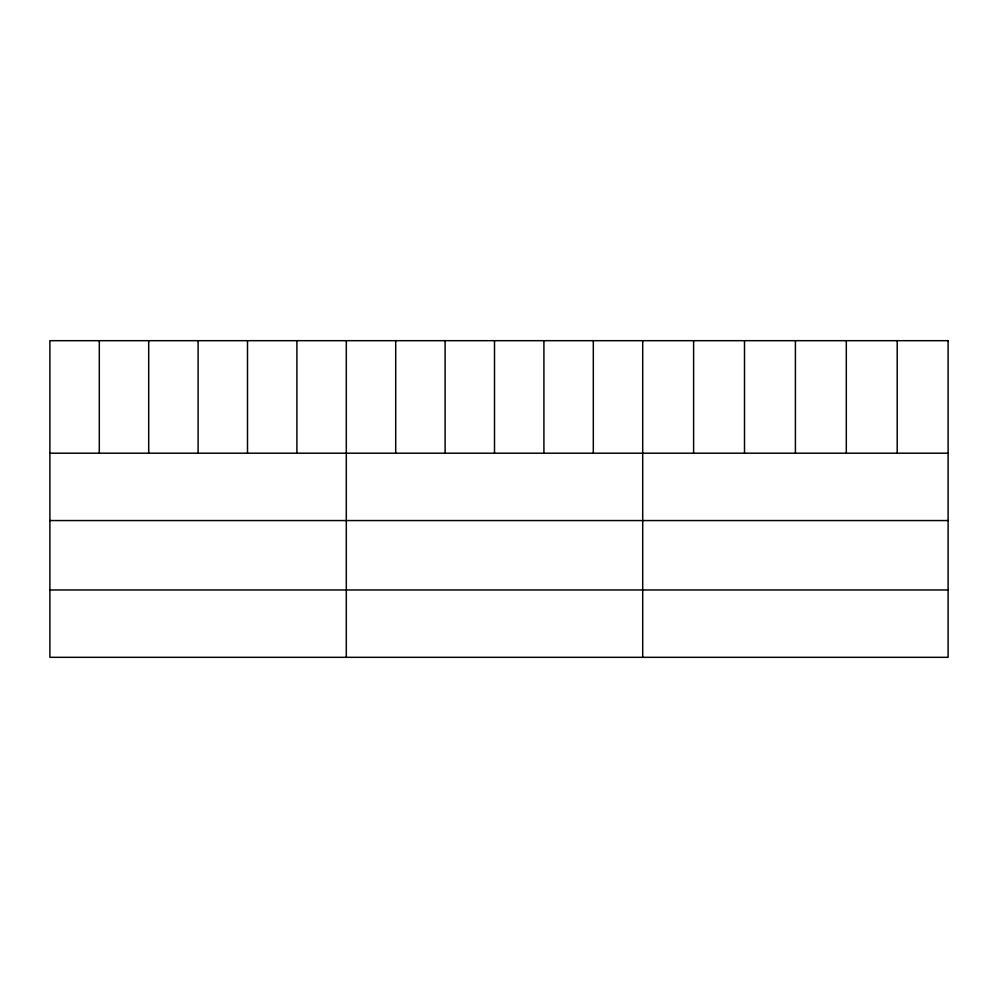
<?xml version="1.0" encoding="UTF-8"?>
<svg xmlns="http://www.w3.org/2000/svg" width="998" height="998" viewBox="0 0 998 998"><rect width="100%" height="100%" fill="white"/><g stroke="black" fill="none" stroke-linecap="round" stroke-linejoin="round"><path stroke-width="1.5" d="M49.9 453.204L948.1 453.204M49.9 520.557L948.1 520.557M49.9 589.968L948.1 589.968M897.202 340.68L897.202 453.204M846.304 340.68L846.304 453.204M795.406 340.68L795.406 453.204M744.508 340.68L744.508 453.204M693.61 340.68L693.61 453.204M642.712 340.68L642.712 657.32M593.311 340.68L593.311 453.204M543.91 340.68L543.91 453.204M494.509 340.68L494.509 453.204M445.108 340.68L445.108 453.204M395.707 340.68L395.707 453.204M346.306 340.68L346.306 657.32M296.905 340.68L296.905 453.204M247.504 340.68L247.504 453.204M198.103 340.68L198.103 453.204M148.702 340.68L148.702 453.204M99.301 340.68L99.301 453.204M948.1 340.68L49.9 340.68L49.9 657.32L948.1 657.32L948.1 340.68"/></g></svg>
